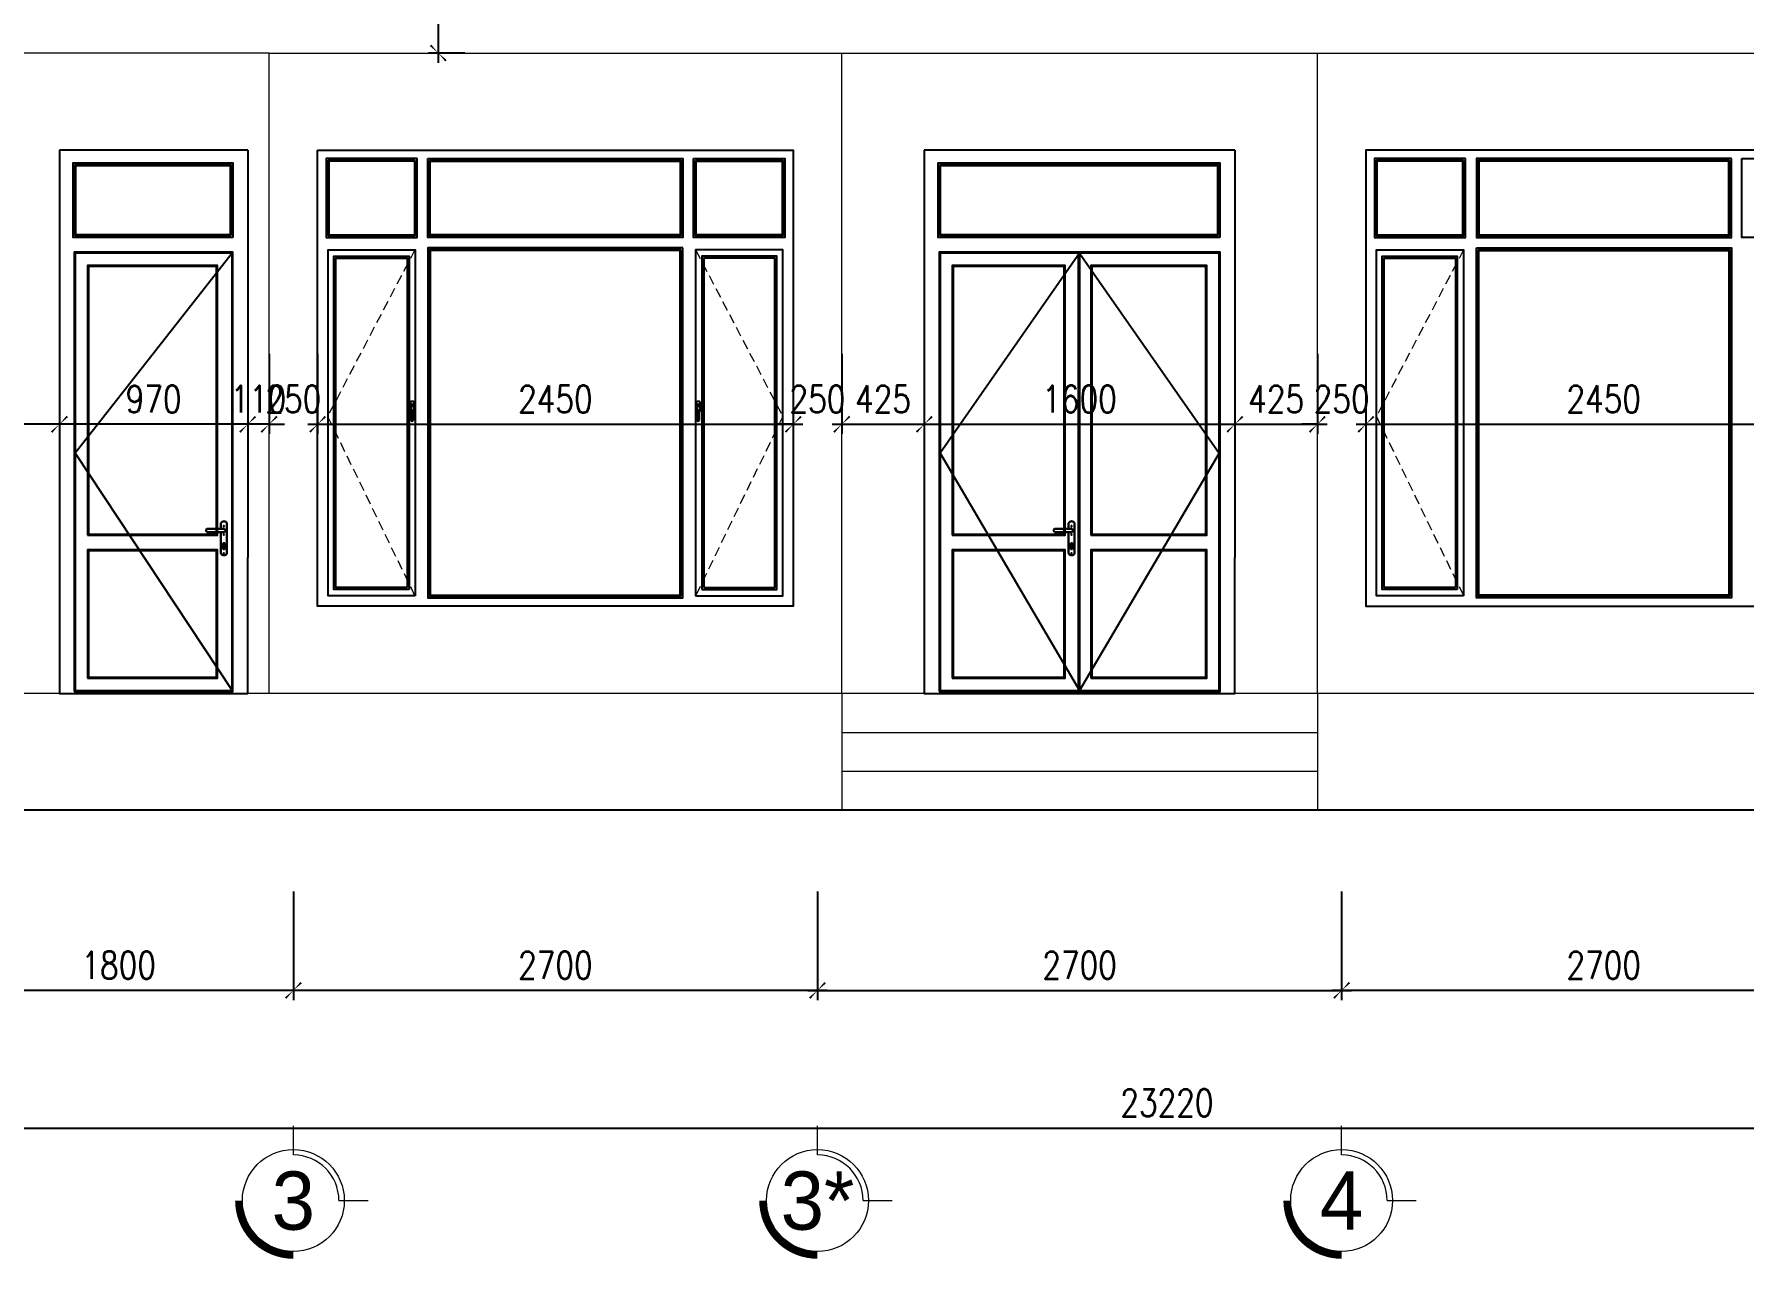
# Model space of a CAD drawing. Header units: millimetres. Extents: x -34806 to 662668, y 63228 to 99452.
# Drawn here: x 529070 to 537876, y 74181 to 80489 of the extents above; entities that cross this region are included whole.
import ezdxf
from ezdxf.enums import TextEntityAlignment as Align

# ---------------------------------------------------------------- set-up
doc = ezdxf.new("R2010")
doc.units = ezdxf.units.MM
doc.header["$LTSCALE"] = 200
doc.header["$MEASUREMENT"] = 0
doc.header["$PDMODE"] = 3
doc.header["$PDSIZE"] = 50
doc.linetypes.add('CENTER2', pattern=[1.125, 0.75, -0.125, 0.125, -0.125])
doc.linetypes.add('HIDDEN', pattern=[0.375, 0.25, -0.125])
doc.layers.get('DEFPOINTS').update_dxf_attribs({"linetype": 'CONTINUOUS'})
for name, color, linetype in [('8', 1, 'CONTINUOUS'), ('COT', 2, 'CONTINUOUS'), ('DIM', 1, 'CONTINUOUS'), ('TEXT', 7, 'CONTINUOUS'), ('TPTA-Virtural', 253, 'CONTINUOUS'), ('wood', 254, 'CONTINUOUS')]:
    doc.layers.add(name, color=color, linetype=linetype)
for name, color, linetype, lineweight in [('hatch', 251, 'CONTINUOUS', 5), ('nep', 4, 'CONTINUOUS', 30), ('thay', 7, 'CONTINUOUS', 18), ('tim', 254, 'CENTER2', 9), ('VU', 8, 'HIDDEN', 13)]:
    doc.layers.add(name, color=color, linetype=linetype, lineweight=lineweight)
doc.styles.add('dam', font='VHAVANB.ttf', dxfattribs={"width": 0.9, "height": 450})
doc.styles.add('RomanS', font='romans.shx', dxfattribs={"width": 0.8})
doc.dimstyles.new('D1', dxfattribs={"dimtxt": 140, "dimasz": 80, "dimexe": 50, "dimexo": 0, "dimgap": 60, "dimtad": 1, "dimdec": 0, "dimzin": 0, "dimdsep": 46, "dimtxsty": 'RomanS', "dimblk1": 'ARCHTICK', "dimblk2": 'ARCHTICK', "dimsah": 1, "dimcen": 100, "dimdle": 50, "dimclrt": 7, "dimadec": 0, "dimazin": 0, "dimtfac": 0.005, "dimtdec": 0, "dimtix": 1, "dimtofl": 0, "dimtmove": 2, "dimatfit": 3, "dimldrblk": 'ARCHTICK', "dimfxl": 1, "dimtvp": 0.8, "dimtolj": 1, "dimtzin": 0, "dimarcsym": 0})

# ---------------------------------------------------------------- blocks, each defined once
blk = doc.blocks.new('_ArchTick')
at = {"layer": 'DIM', "color": 150}
blk.add_lwpolyline([(0.5, 0.5, 0.133, 0, 0), (0, 0, 0, 0.133, 0), (-0.5, -0.5, 0.133, 0.133, 0)], format="xyseb", dxfattribs=at)
blk = doc.blocks.new('*D820')
at = {"layer": 'DEFPOINTS', "color": 0}
for p in [(523294.7, 76073.2), (546514.7, 76073.2), (546514.7, 74854.3)]:
    blk.add_point(p, dxfattribs=at)
at = {"layer": 'DIM', "color": 0, "lineweight": -2}
for p, q in [((523294.7, 76073.2), (523294.7, 74804.3)), ((546514.7, 76073.2), (546514.7, 74804.3)), ((523244.7, 74854.3), (546564.7, 74854.3))]:
    blk.add_line(p, q, dxfattribs=at)
at = {"layer": 'DIM', "color": 0, "lineweight": -2, "xscale": 80, "yscale": 80, "zscale": 80, "rotation": 180}
blk.add_blockref('_ArchTick', (523294.7, 74854.3), dxfattribs=at)
at = {"layer": 'DIM', "color": 0, "lineweight": -2, "xscale": 80, "yscale": 80, "zscale": 80}
blk.add_blockref('_ArchTick', (546514.7, 74854.3), dxfattribs=at)
at = {"layer": 'DIM', "color": 7, "insert": (534904.7, 74984.3), "char_height": 140, "attachment_point": 5, "style": 'RomanS'}
blk.add_mtext('\\A1;23220', dxfattribs=at)
blk = doc.blocks.new('*D824')
at = {"layer": 'DEFPOINTS', "color": 0}
for p in [(535804.7, 76073.2), (538504.7, 76073.2), (535804.7, 75563.5)]:
    blk.add_point(p, dxfattribs=at)
at = {"layer": 'DIM', "color": 0, "lineweight": -2}
for p, q in [((535804.7, 76073.2), (535804.7, 75513.5)), ((538504.7, 76073.2), (538504.7, 75513.5)), ((538554.7, 75563.5), (535754.7, 75563.5))]:
    blk.add_line(p, q, dxfattribs=at)
at = {"layer": 'DIM', "color": 0, "lineweight": -2, "xscale": 80, "yscale": 80, "zscale": 80, "rotation": 180}
blk.add_blockref('_ArchTick', (535804.7, 75563.5), dxfattribs=at)
at = {"layer": 'DIM', "color": 0, "lineweight": -2, "xscale": 80, "yscale": 80, "zscale": 80}
blk.add_blockref('_ArchTick', (538504.7, 75563.5), dxfattribs=at)
at = {"layer": 'DIM', "color": 7, "insert": (537154.7, 75693.5), "char_height": 140, "attachment_point": 5, "style": 'RomanS'}
blk.add_mtext('\\A1;2700', dxfattribs=at)
blk = doc.blocks.new('*D825')
at = {"layer": 'DEFPOINTS', "color": 0}
for p in [(528604.7, 76073.2), (530404.7, 76073.2), (528604.7, 75563.5)]:
    blk.add_point(p, dxfattribs=at)
at = {"layer": 'DIM', "color": 0, "lineweight": -2}
for p, q in [((528604.7, 76073.2), (528604.7, 75513.5)), ((530404.7, 76073.2), (530404.7, 75513.5)), ((530454.7, 75563.5), (528554.7, 75563.5))]:
    blk.add_line(p, q, dxfattribs=at)
at = {"layer": 'DIM', "color": 0, "lineweight": -2, "xscale": 80, "yscale": 80, "zscale": 80, "rotation": 180}
blk.add_blockref('_ArchTick', (528604.7, 75563.5), dxfattribs=at)
at = {"layer": 'DIM', "color": 0, "lineweight": -2, "xscale": 80, "yscale": 80, "zscale": 80}
blk.add_blockref('_ArchTick', (530404.7, 75563.5), dxfattribs=at)
at = {"layer": 'DIM', "color": 7, "insert": (529504.7, 75693.5), "char_height": 140, "attachment_point": 5, "style": 'RomanS'}
blk.add_mtext('\\A1;1800', dxfattribs=at)
blk = doc.blocks.new('tr')
at = {"layer": 'thay', "ltscale": 600}
for p, q in [((0, -200), (0, 0)), ((313, -513), (513, -513))]:
    blk.add_line(p, q, dxfattribs=at)
at = {"layer": 'thay', "color": 150, "ltscale": 600, "const_width": 50}
blk.add_lwpolyline([(-375, -513, 0.414214), (0, -888, 0.414214)], format="xyb", dxfattribs=at)
at = {"layer": 'thay', "ltscale": 600}
blk.add_circle((0, -513), 350, dxfattribs=at)
blk.add_arc((0, -513), 313, 0, 90, dxfattribs=at)
blk = doc.blocks.new('*D828')
at = {"layer": 'DEFPOINTS', "color": 0}
for p in [(533104.7, 76073.2), (535804.7, 76073.2), (535804.7, 75563.5)]:
    blk.add_point(p, dxfattribs=at)
at = {"layer": 'DIM', "color": 0, "lineweight": -2}
for p, q in [((533104.7, 76073.2), (533104.7, 75513.5)), ((535804.7, 76073.2), (535804.7, 75513.5)), ((533054.7, 75563.5), (535854.7, 75563.5))]:
    blk.add_line(p, q, dxfattribs=at)
at = {"layer": 'DIM', "color": 0, "lineweight": -2, "xscale": 80, "yscale": 80, "zscale": 80, "rotation": 180}
blk.add_blockref('_ArchTick', (533104.7, 75563.5), dxfattribs=at)
at = {"layer": 'DIM', "color": 0, "lineweight": -2, "xscale": 80, "yscale": 80, "zscale": 80}
blk.add_blockref('_ArchTick', (535804.7, 75563.5), dxfattribs=at)
at = {"layer": 'DIM', "color": 7, "insert": (534454.7, 75693.5), "char_height": 140, "attachment_point": 5, "style": 'RomanS'}
blk.add_mtext('\\A1;2700', dxfattribs=at)
blk = doc.blocks.new('*D829')
at = {"layer": 'DEFPOINTS', "color": 0}
for p in [(530404.7, 76073.2), (533104.7, 76073.2), (530404.7, 75563.5)]:
    blk.add_point(p, dxfattribs=at)
at = {"layer": 'DIM', "color": 0, "lineweight": -2}
for p, q in [((530404.7, 76073.2), (530404.7, 75513.5)), ((533104.7, 76073.2), (533104.7, 75513.5)), ((533154.7, 75563.5), (530354.7, 75563.5))]:
    blk.add_line(p, q, dxfattribs=at)
at = {"layer": 'DIM', "color": 0, "lineweight": -2, "xscale": 80, "yscale": 80, "zscale": 80, "rotation": 180}
blk.add_blockref('_ArchTick', (530404.7, 75563.5), dxfattribs=at)
at = {"layer": 'DIM', "color": 0, "lineweight": -2, "xscale": 80, "yscale": 80, "zscale": 80}
blk.add_blockref('_ArchTick', (533104.7, 75563.5), dxfattribs=at)
at = {"layer": 'DIM', "color": 7, "insert": (531754.7, 75693.5), "char_height": 140, "attachment_point": 5, "style": 'RomanS'}
blk.add_mtext('\\A1;2700', dxfattribs=at)
blk = doc.blocks.new('*D848')
at = {"layer": 'DEFPOINTS', "color": 0}
for p in [(530279.7, 78842.1), (530529.7, 78842.1), (530529.7, 78479.7)]:
    blk.add_point(p, dxfattribs=at)
at = {"layer": 'DIM', "color": 0, "lineweight": -2}
for p, q in [((530279.7, 78842.1), (530279.7, 78429.7)), ((530529.7, 78842.1), (530529.7, 78429.7)), ((530279.7, 78479.7), (530199.7, 78479.7)), ((530529.7, 78479.7), (530609.7, 78479.7))]:
    blk.add_line(p, q, dxfattribs=at)
at = {"layer": 'DIM', "color": 0, "lineweight": -2, "xscale": 80, "yscale": 80, "zscale": 80}
blk.add_blockref('_ArchTick', (530279.7, 78479.7), dxfattribs=at)
at = {"layer": 'DIM', "color": 0, "lineweight": -2, "xscale": 80, "yscale": 80, "zscale": 80, "rotation": 180}
blk.add_blockref('_ArchTick', (530529.7, 78479.7), dxfattribs=at)
at = {"layer": 'DIM', "color": 7, "insert": (530404.7, 78609.7), "char_height": 140, "attachment_point": 5, "style": 'RomanS'}
blk.add_mtext('\\A1;250', dxfattribs=at)
blk = doc.blocks.new('*D849')
at = {"layer": 'DEFPOINTS', "color": 0}
for p in [(530529.7, 78842.1), (532979.7, 78842.1), (532979.7, 78479.7)]:
    blk.add_point(p, dxfattribs=at)
at = {"layer": 'DIM', "color": 0, "lineweight": -2}
for p, q in [((530529.7, 78842.1), (530529.7, 78429.7)), ((532979.7, 78842.1), (532979.7, 78429.7)), ((530479.7, 78479.7), (533029.7, 78479.7))]:
    blk.add_line(p, q, dxfattribs=at)
at = {"layer": 'DIM', "color": 0, "lineweight": -2, "xscale": 80, "yscale": 80, "zscale": 80, "rotation": 180}
blk.add_blockref('_ArchTick', (530529.7, 78479.7), dxfattribs=at)
at = {"layer": 'DIM', "color": 0, "lineweight": -2, "xscale": 80, "yscale": 80, "zscale": 80}
blk.add_blockref('_ArchTick', (532979.7, 78479.7), dxfattribs=at)
at = {"layer": 'DIM', "color": 7, "insert": (531754.7, 78609.7), "char_height": 140, "attachment_point": 5, "style": 'RomanS'}
blk.add_mtext('\\A1;2450', dxfattribs=at)
blk = doc.blocks.new('*D850')
at = {"layer": 'DEFPOINTS', "color": 0}
for p in [(532979.7, 78842.1), (533229.7, 78842.1), (533229.7, 78479.7)]:
    blk.add_point(p, dxfattribs=at)
at = {"layer": 'DIM', "color": 0, "lineweight": -2}
for p, q in [((532979.7, 78842.1), (532979.7, 78429.7)), ((533229.7, 78842.1), (533229.7, 78429.7)), ((532979.7, 78479.7), (532899.7, 78479.7)), ((533229.7, 78479.7), (533309.7, 78479.7))]:
    blk.add_line(p, q, dxfattribs=at)
at = {"layer": 'DIM', "color": 0, "lineweight": -2, "xscale": 80, "yscale": 80, "zscale": 80}
blk.add_blockref('_ArchTick', (532979.7, 78479.7), dxfattribs=at)
at = {"layer": 'DIM', "color": 0, "lineweight": -2, "xscale": 80, "yscale": 80, "zscale": 80, "rotation": 180}
blk.add_blockref('_ArchTick', (533229.7, 78479.7), dxfattribs=at)
at = {"layer": 'DIM', "color": 7, "insert": (533104.7, 78609.7), "char_height": 140, "attachment_point": 5, "style": 'RomanS'}
blk.add_mtext('\\A1;250', dxfattribs=at)
blk = doc.blocks.new('*D851')
at = {"layer": 'DEFPOINTS', "color": 0}
for p in [(533229.7, 78842.1), (533654.7, 78842.5), (533654.7, 78479.7)]:
    blk.add_point(p, dxfattribs=at)
at = {"layer": 'DIM', "color": 0, "lineweight": -2}
for p, q in [((533229.7, 78842.1), (533229.7, 78429.7)), ((533654.7, 78842.5), (533654.7, 78429.7)), ((533179.7, 78479.7), (533704.7, 78479.7))]:
    blk.add_line(p, q, dxfattribs=at)
at = {"layer": 'DIM', "color": 0, "lineweight": -2, "xscale": 80, "yscale": 80, "zscale": 80, "rotation": 180}
blk.add_blockref('_ArchTick', (533229.7, 78479.7), dxfattribs=at)
at = {"layer": 'DIM', "color": 0, "lineweight": -2, "xscale": 80, "yscale": 80, "zscale": 80}
blk.add_blockref('_ArchTick', (533654.7, 78479.7), dxfattribs=at)
at = {"layer": 'DIM', "color": 7, "insert": (533442.2, 78609.7), "char_height": 140, "attachment_point": 5, "style": 'RomanS'}
blk.add_mtext('\\A1;425', dxfattribs=at)
blk = doc.blocks.new('*D852')
at = {"layer": 'DEFPOINTS', "color": 0}
for p in [(535679.7, 78842.1), (535929.7, 78842.1), (535929.7, 78479.7)]:
    blk.add_point(p, dxfattribs=at)
at = {"layer": 'DIM', "color": 0, "lineweight": -2}
for p, q in [((535679.7, 78842.1), (535679.7, 78429.7)), ((535929.7, 78842.1), (535929.7, 78429.7)), ((535679.7, 78479.7), (535599.7, 78479.7)), ((535929.7, 78479.7), (536009.7, 78479.7))]:
    blk.add_line(p, q, dxfattribs=at)
at = {"layer": 'DIM', "color": 0, "lineweight": -2, "xscale": 80, "yscale": 80, "zscale": 80}
blk.add_blockref('_ArchTick', (535679.7, 78479.7), dxfattribs=at)
at = {"layer": 'DIM', "color": 0, "lineweight": -2, "xscale": 80, "yscale": 80, "zscale": 80, "rotation": 180}
blk.add_blockref('_ArchTick', (535929.7, 78479.7), dxfattribs=at)
at = {"layer": 'DIM', "color": 7, "insert": (535804.7, 78609.7), "char_height": 140, "attachment_point": 5, "style": 'RomanS'}
blk.add_mtext('\\A1;250', dxfattribs=at)
blk = doc.blocks.new('*D853')
at = {"layer": 'DEFPOINTS', "color": 0}
for p in [(535929.7, 78842.1), (538379.7, 78842.1), (538379.7, 78479.7)]:
    blk.add_point(p, dxfattribs=at)
at = {"layer": 'DIM', "color": 0, "lineweight": -2}
for p, q in [((535929.7, 78842.1), (535929.7, 78429.7)), ((538379.7, 78842.1), (538379.7, 78429.7)), ((535879.7, 78479.7), (538429.7, 78479.7))]:
    blk.add_line(p, q, dxfattribs=at)
at = {"layer": 'DIM', "color": 0, "lineweight": -2, "xscale": 80, "yscale": 80, "zscale": 80, "rotation": 180}
blk.add_blockref('_ArchTick', (535929.7, 78479.7), dxfattribs=at)
at = {"layer": 'DIM', "color": 0, "lineweight": -2, "xscale": 80, "yscale": 80, "zscale": 80}
blk.add_blockref('_ArchTick', (538379.7, 78479.7), dxfattribs=at)
at = {"layer": 'DIM', "color": 7, "insert": (537154.7, 78609.7), "char_height": 140, "attachment_point": 5, "style": 'RomanS'}
blk.add_mtext('\\A1;2450', dxfattribs=at)
blk = doc.blocks.new('taynam')
at = {"layer": '8'}
for p, q in [((-2.6, 21.4), (1, 21.4)), ((-0.8, 19.7), (-0.8, 23.2)), ((-2.6, -21.4), (1, -21.4)), ((-0.8, -23.2), (-0.8, -19.7)), ((-2.6, -118.9), (1, -118.9)), ((-0.8, -120.7), (-0.8, -117.2))]:
    blk.add_line(p, q, dxfattribs=at)
for centre in [(-0.8, 21.4), (-0.8, -21.4), (-0.8, -118.9)]:
    blk.add_circle(centre, 2.54, dxfattribs=at)
at = {"layer": 'nep', "lineweight": 30}
for p, q in [((-2.6, 8.3), (87.4, 8.3)), ((-5.5, -76.9), (-5.5, -92.8)), ((-2.6, -8.3), (87.4, -8.3)), ((3.9, -76.9), (3.9, -92.8))]:
    blk.add_line(p, q, dxfattribs=at)
for points in [[(-16.2, 37.5), (-16.2, -118.6)], [(14.6, 8.3), (14.6, 37.5)], [(-0.8, -68.6), (0.2, -68.6), (0.2, -70.2), (-0.5, -70.2), (-0.5, -71.1), (0.2, -71.1), (0.2, -75.5), (-1.6, -75.5), (-1.6, -68.6), (-0.8, -68.6)], [(14.6, -118.6), (14.6, -8.3)]]:
    blk.add_lwpolyline(points, dxfattribs=at)
for centre, radius, start, end in [((-0.8, 29.9), 17.2, 26.29941, 153.70059), ((0, 0), 8.68, 107.49075, 252.50925), ((80.6, 0), 10.7, 309.41484, 50.58516), ((-0.8, -72.1), 6.73, 314.60011, 225.39989), ((-0.8, -110.6), 17.4, 207.4481, 332.5519), ((-0.8, -92.8), 4.72, 180, 0)]:
    blk.add_arc(centre, radius, start, end, dxfattribs=at)
blk = doc.blocks.new('*D855')
at = {"layer": 'DEFPOINTS', "color": 0}
for p in [(533654.7, 78842.1), (535254.7, 78842.1), (535254.7, 78479.7)]:
    blk.add_point(p, dxfattribs=at)
at = {"layer": 'DIM', "color": 0, "lineweight": -2}
for p, q in [((533654.7, 78842.1), (533654.7, 78429.7)), ((535254.7, 78842.1), (535254.7, 78429.7)), ((533604.7, 78479.7), (535304.7, 78479.7))]:
    blk.add_line(p, q, dxfattribs=at)
at = {"layer": 'DIM', "color": 0, "lineweight": -2, "xscale": 80, "yscale": 80, "zscale": 80, "rotation": 180}
blk.add_blockref('_ArchTick', (533654.7, 78479.7), dxfattribs=at)
at = {"layer": 'DIM', "color": 0, "lineweight": -2, "xscale": 80, "yscale": 80, "zscale": 80}
blk.add_blockref('_ArchTick', (535254.7, 78479.7), dxfattribs=at)
at = {"layer": 'DIM', "color": 7, "insert": (534454.7, 78609.7), "char_height": 140, "attachment_point": 5, "style": 'RomanS'}
blk.add_mtext('\\A1;1600', dxfattribs=at)
blk = doc.blocks.new('*D856')
at = {"layer": 'DEFPOINTS', "color": 0}
for p in [(535254.7, 78842.5), (535679.7, 78842.1), (535679.7, 78479.7)]:
    blk.add_point(p, dxfattribs=at)
at = {"layer": 'DIM', "color": 0, "lineweight": -2}
for p, q in [((535254.7, 78842.5), (535254.7, 78429.7)), ((535679.7, 78842.1), (535679.7, 78429.7)), ((535204.7, 78479.7), (535729.7, 78479.7))]:
    blk.add_line(p, q, dxfattribs=at)
at = {"layer": 'DIM', "color": 0, "lineweight": -2, "xscale": 80, "yscale": 80, "zscale": 80, "rotation": 180}
blk.add_blockref('_ArchTick', (535254.7, 78479.7), dxfattribs=at)
at = {"layer": 'DIM', "color": 0, "lineweight": -2, "xscale": 80, "yscale": 80, "zscale": 80}
blk.add_blockref('_ArchTick', (535679.7, 78479.7), dxfattribs=at)
at = {"layer": 'DIM', "color": 7, "insert": (535467.2, 78609.7), "char_height": 140, "attachment_point": 5, "style": 'RomanS'}
blk.add_mtext('\\A1;425', dxfattribs=at)
blk = doc.blocks.new('*D857')
at = {"layer": 'DEFPOINTS', "color": 0}
for p in [(530169.7, 78842.5), (530279.7, 78842.1), (530169.7, 78479.7)]:
    blk.add_point(p, dxfattribs=at)
at = {"layer": 'DIM', "color": 0, "lineweight": -2}
for p, q in [((530169.7, 78842.5), (530169.7, 78429.7)), ((530279.7, 78842.1), (530279.7, 78429.7)), ((530169.7, 78479.7), (530089.7, 78479.7)), ((530279.7, 78479.7), (530359.7, 78479.7))]:
    blk.add_line(p, q, dxfattribs=at)
at = {"layer": 'DIM', "color": 0, "lineweight": -2, "xscale": 80, "yscale": 80, "zscale": 80}
blk.add_blockref('_ArchTick', (530169.7, 78479.7), dxfattribs=at)
at = {"layer": 'DIM', "color": 0, "lineweight": -2, "xscale": 80, "yscale": 80, "zscale": 80, "rotation": 180}
blk.add_blockref('_ArchTick', (530279.7, 78479.7), dxfattribs=at)
at = {"layer": 'DIM', "color": 7, "insert": (530224.7, 78609.7), "char_height": 140, "attachment_point": 5, "style": 'RomanS'}
blk.add_mtext('\\A1;110', dxfattribs=at)
blk = doc.blocks.new('*D858')
at = {"layer": 'DEFPOINTS', "color": 0}
for p in [(529199.7, 78842.5), (530169.7, 78842.5), (529199.7, 78479.7)]:
    blk.add_point(p, dxfattribs=at)
at = {"layer": 'DIM', "color": 0, "lineweight": -2}
for p, q in [((529199.7, 78842.5), (529199.7, 78429.7)), ((530169.7, 78842.5), (530169.7, 78429.7)), ((530219.7, 78479.7), (529149.7, 78479.7))]:
    blk.add_line(p, q, dxfattribs=at)
at = {"layer": 'DIM', "color": 0, "lineweight": -2, "xscale": 80, "yscale": 80, "zscale": 80, "rotation": 180}
blk.add_blockref('_ArchTick', (529199.7, 78479.7), dxfattribs=at)
at = {"layer": 'DIM', "color": 0, "lineweight": -2, "xscale": 80, "yscale": 80, "zscale": 80}
blk.add_blockref('_ArchTick', (530169.7, 78479.7), dxfattribs=at)
at = {"layer": 'DIM', "color": 7, "insert": (529684.7, 78609.7), "char_height": 140, "attachment_point": 5, "style": 'RomanS'}
blk.add_mtext('\\A1;970', dxfattribs=at)
blk = doc.blocks.new('*D859')
at = {"layer": 'DEFPOINTS', "color": 0}
for p in [(528319.5, 78809.1), (529199.7, 78809.1), (528319.5, 78479.7)]:
    blk.add_point(p, dxfattribs=at)
at = {"layer": 'DIM', "color": 0, "lineweight": -2}
for p, q in [((528319.5, 78809.1), (528319.5, 78429.7)), ((529199.7, 78809.1), (529199.7, 78429.7)), ((529249.7, 78479.7), (528269.5, 78479.7))]:
    blk.add_line(p, q, dxfattribs=at)
at = {"layer": 'DIM', "color": 0, "lineweight": -2, "xscale": 80, "yscale": 80, "zscale": 80, "rotation": 180}
blk.add_blockref('_ArchTick', (528319.5, 78479.7), dxfattribs=at)
at = {"layer": 'DIM', "color": 0, "lineweight": -2, "xscale": 80, "yscale": 80, "zscale": 80}
blk.add_blockref('_ArchTick', (529199.7, 78479.7), dxfattribs=at)
at = {"layer": 'DIM', "color": 7, "insert": (528759.6, 78609.7), "char_height": 140, "attachment_point": 5, "style": 'RomanS'}
blk.add_mtext('\\A1;880', dxfattribs=at)
blk = doc.blocks.new('*D901')
at = {"layer": 'DEFPOINTS', "color": 0}
for p in [(531287.2, 81492.3), (531151, 80392.3), (531287.2, 80392.3)]:
    blk.add_point(p, dxfattribs=at)
at = {"layer": 'DIM', "color": 0, "lineweight": -2}
for p, q in [((531287.2, 81492.3), (531101, 81492.3)), ((531151, 81542.3), (531151, 80342.3)), ((531287.2, 80392.3), (531101, 80392.3))]:
    blk.add_line(p, q, dxfattribs=at)
at = {"layer": 'DIM', "color": 0, "lineweight": -2, "xscale": 80, "yscale": 80, "zscale": 80}
for p, rotation in [((531151, 81492.3), 90), ((531151, 80392.3), 270)]:
    blk.add_blockref('_ArchTick', p, dxfattribs=dict(at, rotation=rotation))
at = {"layer": 'DIM', "color": 7, "insert": (531021, 80942.3), "char_height": 140, "attachment_point": 5, "rotation": 90, "style": 'RomanS'}
blk.add_mtext('\\A1;1100', dxfattribs=at)

msp = doc.modelspace()

# ---------------------------------------------------------------- linework, layer by layer
at = {"layer": 'COT'}
msp.add_line((551278.3, 76492.3), (519840.3, 76492.3), dxfattribs=at)
at = {"layer": 'hatch'}
for points in [[(530529.7, 77542.3), (532979.7, 77542.3), (532979.7, 79892.4), (530529.7, 79892.4)], [(538379.7, 77542.3), (535929.7, 77542.3), (535929.7, 79892.4), (538379.7, 79892.4)]]:
    msp.add_lwpolyline(points, close=True, dxfattribs=at)
at = {"layer": 'thay'}
for p, q in [((530279.7, 80392.3), (528479.7, 80392.3)), ((530279.7, 77092.3), (530279.7, 80392.3)), ((530279.7, 80392.3), (539794.7, 80392.3)), ((533229.7, 77092.3), (533229.7, 80392.3)), ((535679.7, 77092.3), (535679.7, 80392.3)), ((532979.7, 79892.4), (530529.7, 79892.4)), ((535929.7, 79892.4), (538379.7, 79892.4)), ((530529.7, 79873.4), (530529.7, 77542.3)), ((541194.7, 77092.3), (532679.7, 77092.3)), ((533229.7, 77092.3), (533229.7, 76492.3)), ((535679.7, 77092.3), (535679.7, 76492.3)), ((533229.7, 76892.3), (535679.7, 76892.3)), ((533229.7, 76692.3), (535679.7, 76692.3))]:
    msp.add_line(p, q, dxfattribs=at)
for points in [[(532979.7, 79892.4), (530529.7, 79892.4)], [(535929.7, 79892.4), (538379.7, 79892.4)], [(532979.7, 77542.3), (530529.7, 77542.3)], [(532979.7, 77542.3), (530529.7, 77542.3)], [(538379.7, 77542.3), (535929.7, 77542.3)], [(538379.7, 77542.3), (535929.7, 77542.3)], [(539794.7, 77092.3), (527939.7, 77092.3), (527939.7, 76892.3)]]:
    msp.add_lwpolyline(points, dxfattribs=at)
at = {"layer": 'tim', "linetype": 'CENTER2', "ltscale": 2}
msp.add_line((551278.3, 77092.3), (519840.3, 77092.3), dxfattribs=at)
at = {"layer": 'TPTA-Virtural'}
for points in [[(530529.7, 79892.4), (532979.8, 79892.4), (532979.8, 77542.3), (530529.7, 77542.3)], [(538379.8, 79892.4), (535929.7, 79892.4), (535929.6, 77542.3), (538379.7, 77542.3)]]:
    msp.add_lwpolyline(points, close=True, dxfattribs=at)
at = {"layer": 'VU', "linetype": 'HIDDEN'}
for points in [[(531030.5, 79378.2), (530581.4, 78520.2), (531030.5, 77596.3)], [(532476.7, 79378.2), (532925.8, 78520.2), (532476.7, 77596.3)], [(536432.7, 79378.2), (535983.7, 78520.2), (536432.7, 77596.3)]]:
    msp.add_lwpolyline(points, dxfattribs=at)
at = {"layer": 'wood'}
for p, q in [((529199.7, 79892.4), (529199.7, 79892.4)), ((530169.7, 79892.4), (530147.9, 79892.4)), ((533654.7, 79892.4), (533654.7, 79892.4)), ((535254.7, 79892.4), (535232.9, 79892.4)), ((532400.5, 79838.4), (532400.5, 79452.2)), ((536508.9, 79838.4), (536508.9, 79452.2)), ((530088.7, 77108.7), (530088.7, 79361.1)), ((530088.7, 77108.7), (530088.7, 79361.1)), ((530088.7, 79361.1), (530088.7, 77108.7)), ((534449.2, 77108.7), (534449.2, 79361.1)), ((534449.2, 77108.7), (534449.2, 79361.1)), ((534449.2, 79361.1), (534449.2, 77108.7)), ((534455.2, 77108.7), (534455.2, 79361.1)), ((534455.2, 77108.7), (534455.2, 79361.1)), ((534455.2, 79361.1), (534455.2, 77108.7)), ((531009.6, 78573.4), (531009.6, 78559.7)), ((531009.7, 78559), (531011.6, 78555.4)), ((531023.9, 78559), (531022.1, 78555.4)), ((531024.1, 78573.4), (531024.1, 78559.7)), ((532483.1, 78573.4), (532483.1, 78559.7)), ((532483.3, 78559), (532485.1, 78555.4)), ((532497.5, 78559), (532495.6, 78555.4)), ((532497.6, 78573.4), (532497.6, 78559.7)), ((531011.7, 78554.8), (531011.7, 78500.9)), ((531021.9, 78554.8), (531021.9, 78500.9)), ((532485.3, 78554.8), (532485.3, 78500.9)), ((532495.5, 78554.8), (532495.5, 78500.9))]:
    msp.add_line(p, q, dxfattribs=at)
for points in [[(529199.7, 79892.4), (529199.7, 77792.6), (529199.7, 77792.6)], [(530147.9, 79892.4), (529199.7, 79892.4)], [(530169.7, 79892.4), (530169.7, 77792.6), (530169.7, 77792.6)], [(533654.7, 79892.4), (533654.7, 77792.6), (533654.7, 77792.6)], [(535232.9, 79892.4), (533654.7, 79892.4)], [(535254.7, 79892.4), (535254.7, 77792.6), (535254.7, 77792.6)], [(530088.7, 79361.1), (529280.8, 78330.7), (530088.7, 77108.7)], [(534455.2, 79361.1), (533735.8, 78330.7), (534455.2, 77108.7)], [(534455.2, 79361.1), (535173.7, 78330.7), (534455.2, 77108.7)], [(531005.5, 78586.6), (531005.5, 78552.7)], [(531028.1, 78580.7), (531028.1, 78586.6)], [(531028.1, 78552.7), (531028.1, 78580.7)], [(532479.1, 78580.7), (532479.1, 78586.6)], [(532479.1, 78552.7), (532479.1, 78580.7)], [(532501.7, 78586.6), (532501.7, 78552.7)], [(529199.7, 77792.6), (529199.7, 77092.3), (530169.7, 77092.3), (530169.7, 77792.6)], [(533654.7, 77792.6), (533654.7, 77092.3), (535254.7, 77092.3), (535254.7, 77792.6)]]:
    msp.add_lwpolyline(points, dxfattribs=at)
for points in [[(530093, 79442.2), (529270.8, 79442.2), (529270.8, 79826.3), (530093, 79826.3)], [(530083, 79452.2), (529280.8, 79452.2), (529280.8, 79816.3), (530083, 79816.3)], [(530080, 79455.2), (529283.8, 79455.2), (529283.8, 79813.3), (530080, 79813.3)], [(531042.7, 79848.4), (530573.7, 79848.4), (530573.7, 79442.2), (531042.7, 79442.2)], [(531032.7, 79838.4), (530583.7, 79838.4), (530583.7, 79452.2), (531032.7, 79452.2)], [(531029.7, 79835.4), (530586.7, 79835.4), (530586.7, 79455.2), (531029.7, 79455.2)], [(531096.7, 79848.4), (532410.5, 79848.4), (532410.5, 79442.2), (531096.7, 79442.2)], [(531106.7, 79838.4), (532400.5, 79838.4), (532400.5, 79452.2), (531106.7, 79452.2)], [(531109.7, 79835.4), (532397.5, 79835.4), (532397.5, 79455.2), (531109.7, 79455.2)], [(532466.7, 79848.4), (532935.8, 79848.4), (532935.8, 79442.2), (532466.7, 79442.2)], [(532476.7, 79838.4), (532925.8, 79838.4), (532925.8, 79452.2), (532476.7, 79452.2)], [(532479.7, 79835.4), (532922.8, 79835.4), (532922.8, 79455.2), (532479.7, 79455.2)], [(535178, 79442.2), (533725.8, 79442.2), (533725.8, 79826.3), (535178, 79826.3)], [(535168, 79452.2), (533735.8, 79452.2), (533735.8, 79816.3), (535168, 79816.3)], [(535165, 79455.2), (533738.8, 79455.2), (533738.8, 79813.3), (535165, 79813.3)], [(536442.7, 79848.4), (535973.7, 79848.4), (535973.7, 79442.2), (536442.7, 79442.2)], [(536432.7, 79838.4), (535983.7, 79838.4), (535983.7, 79452.2), (536432.7, 79452.2)], [(536429.7, 79835.4), (535986.7, 79835.4), (535986.7, 79455.2), (536429.7, 79455.2)], [(537812.7, 79848.4), (536498.9, 79848.4), (536498.9, 79442.2), (537812.7, 79442.2)], [(537802.7, 79838.4), (536508.9, 79838.4), (536508.9, 79452.2), (537802.7, 79452.2)], [(537799.7, 79835.4), (536511.9, 79835.4), (536511.9, 79455.2), (537799.7, 79455.2)], [(537866.7, 79848.4), (538335.8, 79848.4), (538335.8, 79442.2), (537866.7, 79442.2)], [(529275.8, 77103.7), (530093.7, 77103.7), (530093.7, 79366.1), (529275.8, 79366.1)], [(529280.8, 77108.7), (530088.7, 77108.7), (530088.7, 79361.1), (529280.8, 79361.1)], [(531032.7, 77596.3), (530583.7, 77596.3), (530583.7, 79378.2), (531032.7, 79378.2)], [(532410.5, 79388.2), (531096.7, 79388.2), (531096.7, 77586.3), (532410.5, 77586.3)], [(532400.5, 79378.2), (531106.7, 79378.2), (531106.7, 77596.3), (532400.5, 77596.3)], [(532397.5, 79375.2), (531109.7, 79375.2), (531109.7, 77599.3), (532397.5, 77599.3)], [(532476.7, 77596.3), (532925.8, 77596.3), (532925.8, 79378.2), (532476.7, 79378.2)], [(533730.8, 77103.7), (535178.7, 77103.7), (535178.7, 79366.1), (533730.8, 79366.1)], [(533735.8, 77108.7), (535173.7, 77108.7), (535173.7, 79361.1), (533735.8, 79361.1)], [(536432.7, 77596.3), (535983.7, 77596.3), (535983.7, 79378.2), (536432.7, 79378.2)], [(536498.9, 79388.2), (537812.7, 79388.2), (537812.7, 77586.3), (536498.9, 77586.3)], [(536508.9, 79378.2), (537802.7, 79378.2), (537802.7, 77596.3), (536508.9, 77596.3)], [(536511.9, 79375.2), (537799.7, 79375.2), (537799.7, 77599.3), (536511.9, 77599.3)], [(529343.7, 77908.8), (530013.4, 77908.8), (530013.4, 79298.2), (529343.7, 79298.2)], [(529348.7, 77913.8), (530008.4, 77913.8), (530008.4, 79293.2), (529348.7, 79293.2)], [(531000.7, 77628.3), (530613.7, 77628.3), (530613.7, 79346.2), (531000.7, 79346.2)], [(530990.7, 77638.3), (530623.7, 77638.3), (530623.7, 79336.2), (530990.7, 79336.2)], [(532508.7, 77628.3), (532895.8, 77628.3), (532895.8, 79346.2), (532508.7, 79346.2)], [(532518.7, 77638.3), (532885.8, 77638.3), (532885.8, 79336.2), (532518.7, 79336.2)], [(533798.7, 77908.8), (534380, 77908.8), (534380, 79298.2), (533798.7, 79298.2)], [(533803.7, 77913.8), (534375, 77913.8), (534375, 79293.2), (533803.7, 79293.2)], [(534513.5, 77908.9), (535110.6, 77908.9), (535110.6, 79298.1), (534513.5, 79298.1)], [(534518.5, 77913.9), (535105.6, 77913.9), (535105.6, 79293.1), (534518.5, 79293.1)], [(536400.7, 77628.3), (536013.7, 77628.3), (536013.7, 79346.2), (536400.7, 79346.2)], [(536390.7, 77638.3), (536023.7, 77638.3), (536023.7, 79336.2), (536390.7, 79336.2)], [(529343.7, 77171.7), (530013.4, 77171.7), (530013.4, 77832.9), (529343.7, 77832.9)], [(529348.7, 77176.7), (530008.4, 77176.7), (530008.4, 77827.9), (529348.7, 77827.9)], [(533798.7, 77171.7), (534380, 77171.7), (534380, 77832.9), (533798.7, 77832.9)], [(533803.7, 77176.7), (534375, 77176.7), (534375, 77827.9), (533803.7, 77827.9)], [(534513.5, 77171.8), (535110.6, 77171.8), (535110.6, 77832.8), (534513.5, 77832.8)], [(534518.5, 77176.8), (535105.6, 77176.8), (535105.6, 77827.8), (534518.5, 77827.8)]]:
    msp.add_lwpolyline(points, close=True, dxfattribs=at)
for centre in [(531016.8, 78573.4), (532490.4, 78573.4)]:
    msp.add_circle(centre, 2.05, dxfattribs=at)
for centre, radius, start, end in [((531016.8, 78586.6), 11.3, 0, 180), ((531016.8, 78573.4), 9.72, 318.25899, 221.74101), ((531016.8, 78573.4), 7.25, 0, 180), ((531011, 78559.7), 1.4, 180, 207.19267), ((532490.4, 78586.6), 11.3, 0, 180), ((532490.4, 78573.4), 9.72, 318.25899, 221.74101), ((532490.4, 78573.4), 7.25, 0, 180), ((532496.2, 78559.7), 1.4, 332.80733, 0), ((531016.8, 78552.7), 11.3, 180, 243.1549), ((531010.3, 78554.8), 1.4, 0, 27.19267), ((531016.8, 78500.9), 5.09, 180, 0), ((531023.3, 78554.8), 1.4, 152.80733, 180), ((531016.8, 78552.7), 11.3, 296.8451, 0), ((532490.4, 78552.7), 11.3, 180, 243.1549), ((532483.9, 78554.8), 1.4, 0, 27.19267), ((532490.4, 78500.9), 5.09, 180, 0), ((532496.9, 78554.8), 1.4, 152.80733, 180), ((532490.4, 78552.7), 11.3, 296.8451, 0)]:
    msp.add_arc(centre, radius, start, end, dxfattribs=at)

# ---------------------------------------------------------------- block references
at = {"layer": 'DIM', "xscale": 0.75, "yscale": 0.75, "zscale": 0.75}
for p in [(530404.7, 74865.7), (533104.7, 74865.7), (535804.7, 74865.7)]:
    msp.add_blockref('tr', p, dxfattribs=at)
at = {"layer": 'wood', "xscale": -1}
for p in [(530046.4, 77933.1), (534413, 77933.1)]:
    msp.add_blockref('taynam', p, dxfattribs=at)

# ---------------------------------------------------------------- texts
at = {"layer": 'TEXT', "linetype": 'Continuous', "style": 'dam'}
for s, p in [('3', (530404.7, 74480.7)), ('3*', (533104.7, 74480.7)), ('4', (535804.7, 74480.7))]:
    msp.add_text(s, height=300, dxfattribs=at).set_placement(p, align=Align.MIDDLE)

# ---------------------------------------------------------------- dimensions: what is measured, and where the dimension line sits
at = {"layer": 'DIM'}
for base, p1, p2, angle, picture, middle in [((531151, 80392.3), (531287.2, 81492.3), (531287.2, 80392.3), 90, '*D901', (531021, 80942.3)), ((535804.7, 75563.5), (533104.7, 76073.2), (535804.7, 76073.2), 180, '*D828', (534454.7, 75693.5))]:
    dim = msp.add_linear_dim(base=base, p1=p1, p2=p2, angle=angle, dimstyle='D1', dxfattribs=at)
    dim.commit()
    dim.dimension.update_dxf_attribs({"geometry": picture, "text_midpoint": middle})
for base, p1, p2, picture, middle in [((529199.7, 78479.7), (530169.7, 78842.5), (529199.7, 78842.5), '*D858', (529684.7, 78609.7)), ((530169.7, 78479.7), (530279.7, 78842.1), (530169.7, 78842.5), '*D857', (530224.7, 78609.7)), ((530529.7, 78479.7), (530279.7, 78842.1), (530529.7, 78842.1), '*D848', (530404.7, 78609.7)), ((532979.7, 78479.7), (530529.7, 78842.1), (532979.7, 78842.1), '*D849', (531754.7, 78609.7)), ((533229.7, 78479.7), (532979.7, 78842.1), (533229.7, 78842.1), '*D850', (533104.7, 78609.7)), ((533654.7, 78479.7), (533229.7, 78842.1), (533654.7, 78842.5), '*D851', (533442.2, 78609.7)), ((535254.7, 78479.7), (533654.7, 78842.1), (535254.7, 78842.1), '*D855', (534454.7, 78609.7)), ((535679.7, 78479.7), (535254.7, 78842.5), (535679.7, 78842.1), '*D856', (535467.2, 78609.7)), ((535929.7, 78479.7), (535679.7, 78842.1), (535929.7, 78842.1), '*D852', (535804.7, 78609.7)), ((538379.7, 78479.7), (535929.7, 78842.1), (538379.7, 78842.1), '*D853', (537154.7, 78609.7)), ((528319.5, 78479.7), (529199.7, 78809.1), (528319.5, 78809.1), '*D859', (528759.6, 78609.7)), ((546514.7, 74854.3), (523294.7, 76073.2), (546514.7, 76073.2), '*D820', (534904.7, 74984.3)), ((528604.7, 75563.5), (530404.7, 76073.2), (528604.7, 76073.2), '*D825', (529504.7, 75693.5)), ((530404.7, 75563.5), (533104.7, 76073.2), (530404.7, 76073.2), '*D829', (531754.7, 75693.5)), ((535804.7, 75563.5), (538504.7, 76073.2), (535804.7, 76073.2), '*D824', (537154.7, 75693.5))]:
    dim = msp.add_linear_dim(base=base, p1=p1, p2=p2, dimstyle='D1', dxfattribs=at)
    dim.commit()
    dim.dimension.update_dxf_attribs({"geometry": picture, "text_midpoint": middle})

doc.saveas('drawing.dxf')
